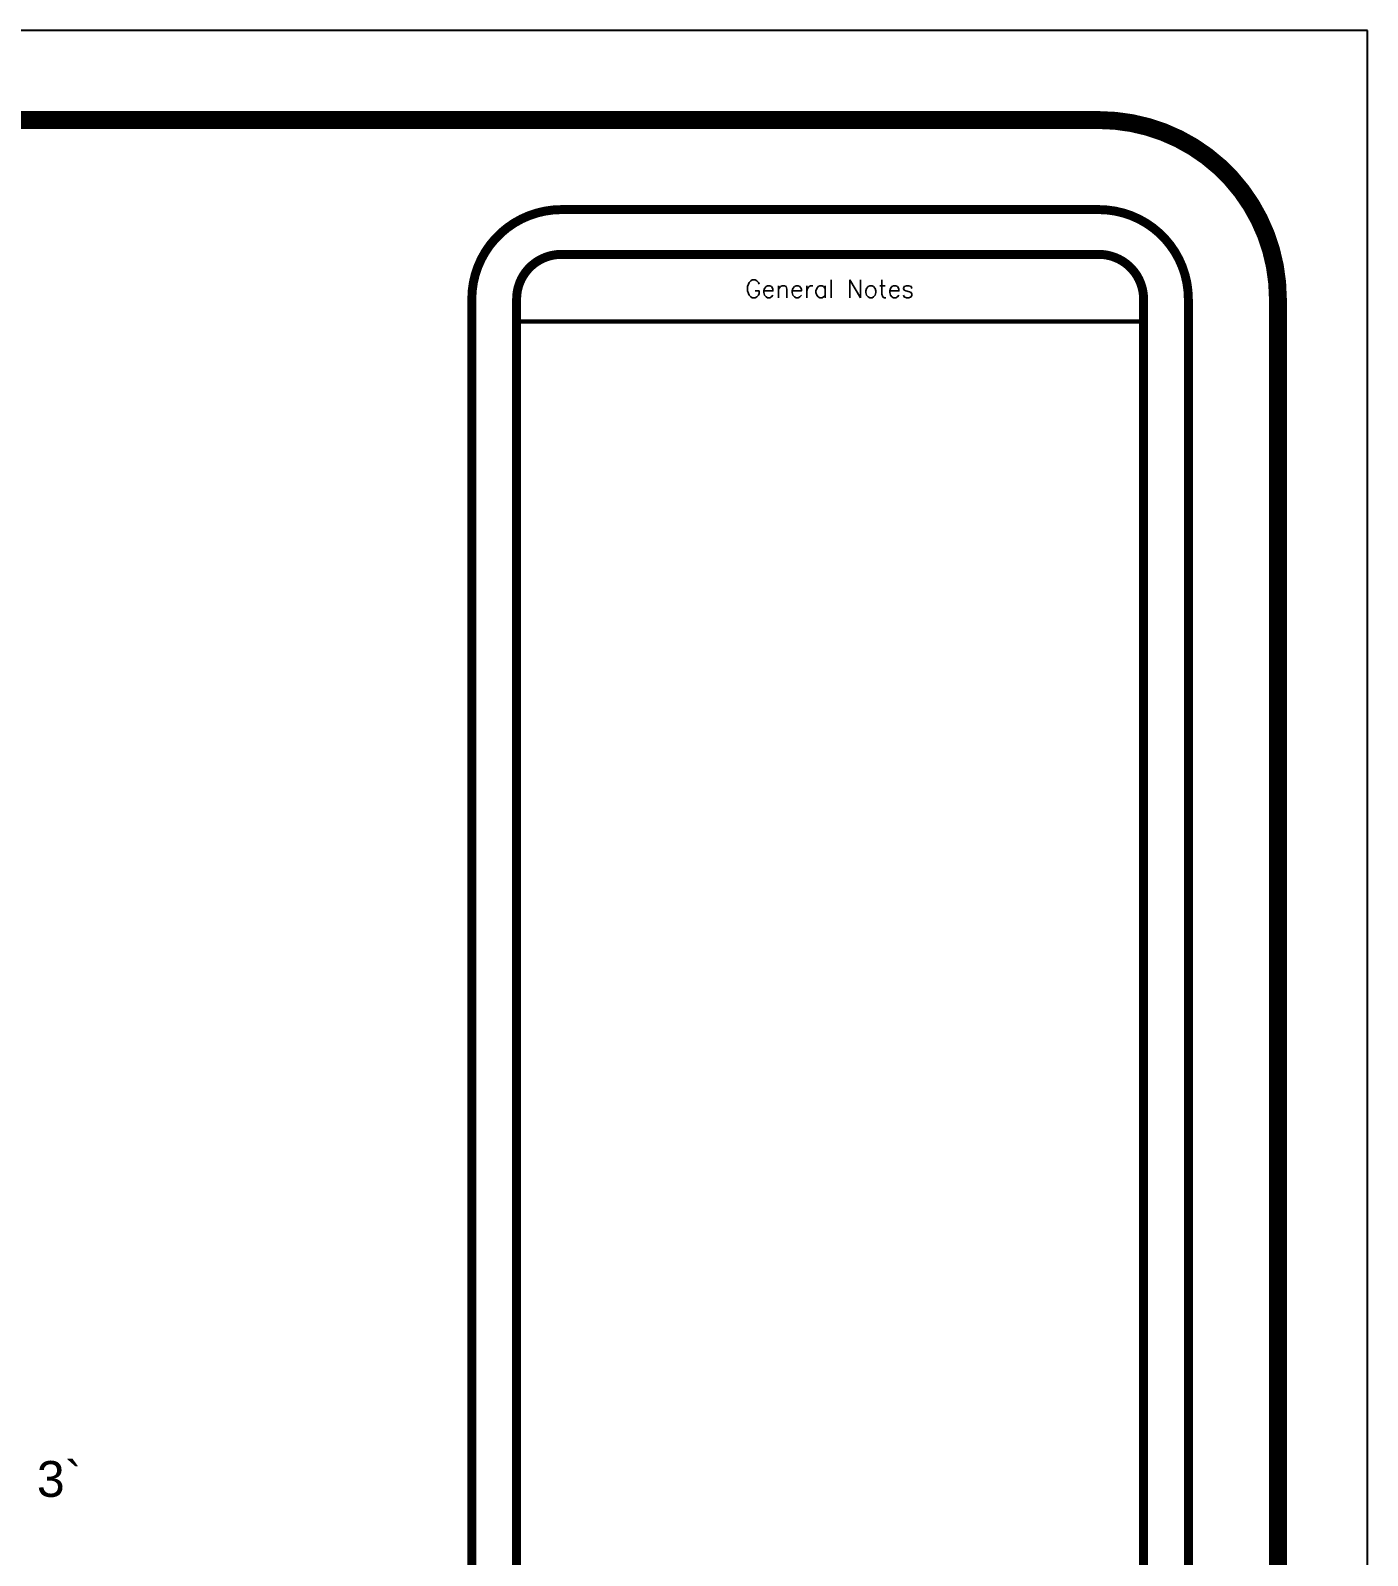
# Model space of a CAD drawing. Header units: inches. Extents: x -0.2 to 34.5, y 0 to 23.
# Drawn here: x 27.04 to 34.5, y 14.48 to 23 of the extents above; entities that cross this region are included whole.
import ezdxf
from ezdxf.enums import TextEntityAlignment as Align

# ---------------------------------------------------------------- set-up
doc = ezdxf.new("R2010")
doc.units = ezdxf.units.IN
doc.header["$MEASUREMENT"] = 0
doc.linetypes.add('HIDDEN', pattern=[0.375, 0.25, -0.125])
doc.layers.add('A-ANNO-TEXT', color=3, linetype='Continuous', lineweight=18)
doc.styles.add('E-ARIAL', font='Arial.ttf')
doc.styles.add('Roman', font='romans')

msp = doc.modelspace()

# ---------------------------------------------------------------- linework, layer by layer
for p, q in [((34.5, 23), (0, 23)), ((34.5, 0), (34.5, 23))]:
    msp.add_line(p, q)
for points, const_width in [([(1.5, 0.5), (33, 0.5, 0.414214), (34, 1.5), (34, 21.5, 0.414214), (33, 22.5), (1.5, 22.5, 0.414214), (0.5, 21.5), (0.5, 1.5, 0.414214)], 0.1), ([(30, 1), (33, 1, 0.414214), (33.5, 1.5), (33.5, 21.5, 0.414214), (33, 22), (30, 22, 0.414214), (29.5, 21.5), (29.5, 1.5, 0.414214)], 0.05), ([(30, 7.5), (33, 7.5, 0.414214), (33.25, 7.75), (33.25, 21.5, 0.414214), (33, 21.75), (30, 21.75, 0.414214), (29.75, 21.5), (29.75, 7.75, 0.414214)], 0.05)]:
    msp.add_lwpolyline(points, format="xyb", close=True, dxfattribs=dict(const_width=const_width))
at = {"const_width": 0.025}
msp.add_lwpolyline([(29.75, 21.375), (33.25, 21.375)], dxfattribs=at)

# ---------------------------------------------------------------- texts
at = {"style": 'Roman'}
msp.add_text('General Notes', height=0.1, dxfattribs=at).set_placement((31.4983, 21.5578), align=Align.MIDDLE_CENTER)
at = {"layer": 'A-ANNO-TEXT', "linetype": 'HIDDEN', "insert": (27.072, 14.911), "char_height": 0.2, "attachment_point": 4, "style": 'E-ARIAL'}
msp.add_mtext('3`', dxfattribs=at)

doc.saveas('drawing.dxf')
